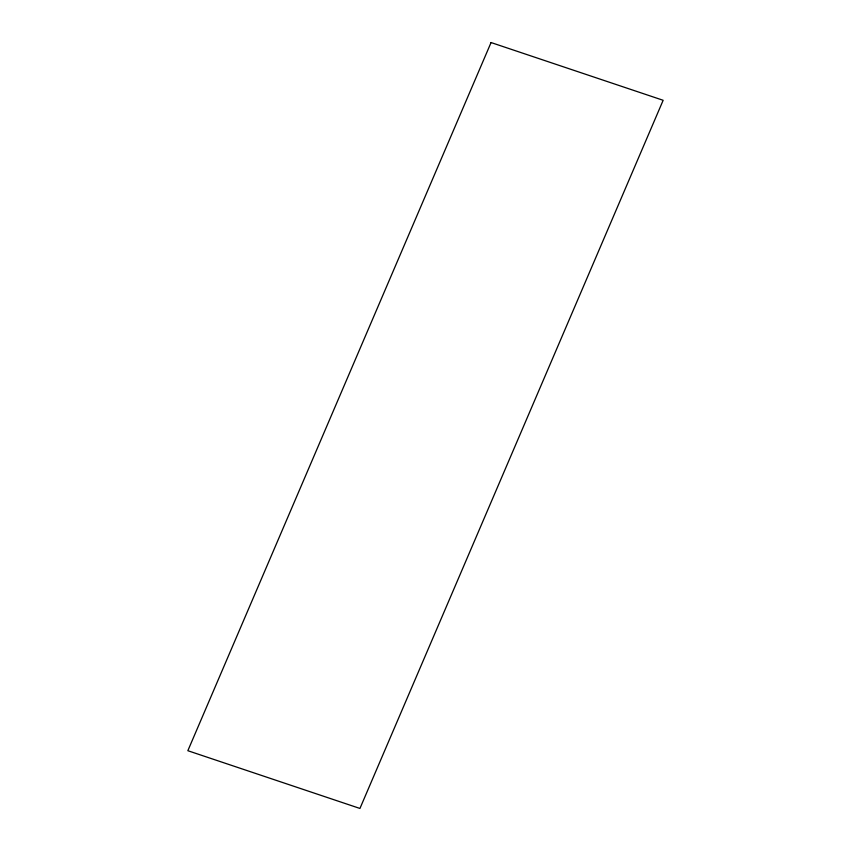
<?xml version="1.0" encoding="UTF-8"?>
<svg xmlns="http://www.w3.org/2000/svg" width="851" height="851" viewBox="0 0 851 851"><rect width="100%" height="100%" fill="white"/><g stroke="black" fill="none" stroke-linecap="round" stroke-linejoin="round"><path stroke-width="1.28" d="M491.059 42.55L187.848 750.71L359.941 808.45L663.152 100.29L491.059 42.55"/></g></svg>
